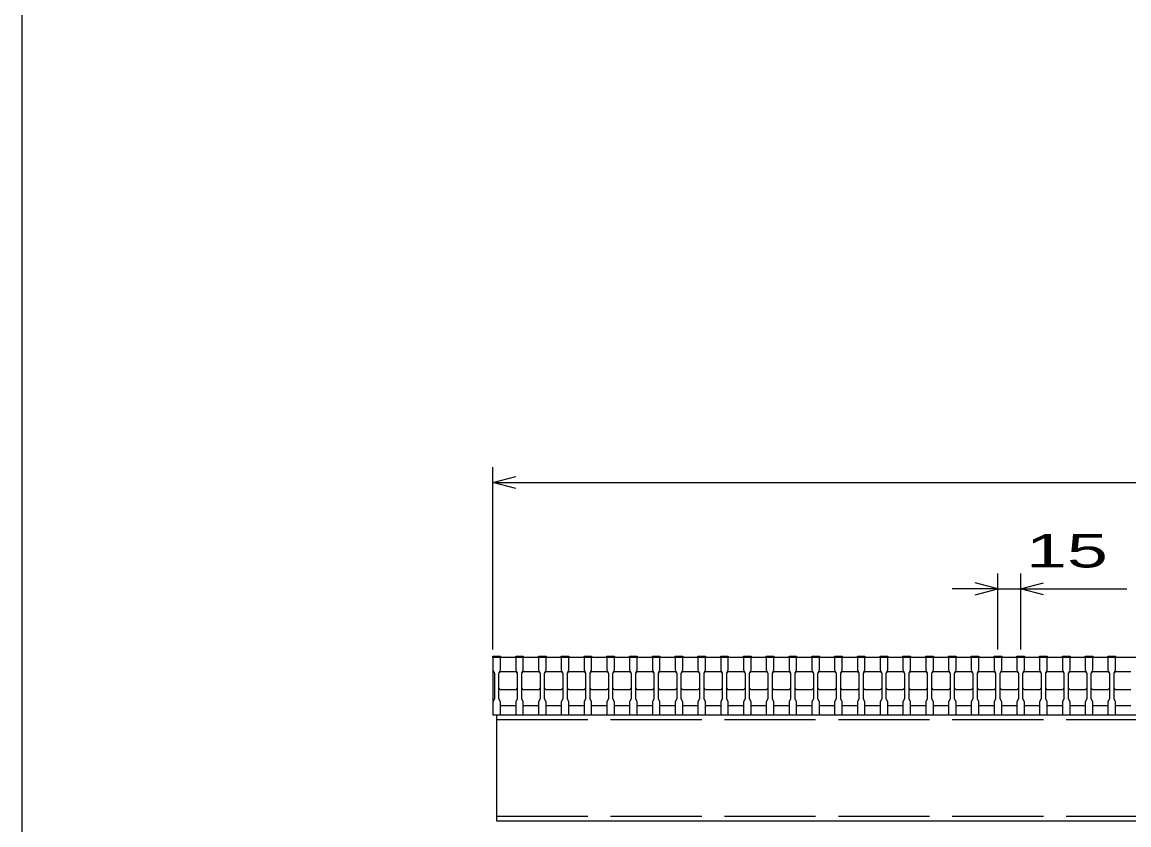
# Model space of a CAD drawing. Units: millimetres, scale not verified. Extents: x -1820 to 1731, y -1282 to 1054.
# Drawn here: x -1729 to -1000, y -653 to -124 of the extents above; entities that cross this region are included whole.
import ezdxf
from ezdxf.enums import TextEntityAlignment as Align

# ---------------------------------------------------------------- set-up
doc = ezdxf.new("R2010")
doc.units = ezdxf.units.MM
doc.header["$LTSCALE"] = 10
doc.linetypes.add('DASHED', pattern=[7.5, 6, -1.5])
for name, color, linetype, lineweight in [('0_2', 150, 'Continuous', 25), ('16', 3, 'Continuous', 25), ('22', 4, 'Continuous', 25)]:
    doc.layers.add(name, color=color, linetype=linetype, lineweight=lineweight)
doc.styles.add('ベクトル', font='')
doc.styles.get('ベクトル').set_extended_font_data('ベクトル')

msp = doc.modelspace()

# ---------------------------------------------------------------- linework, layer by layer
at = {"layer": '0_2'}
msp.add_line((-1729, -1146.5), (-1729, 1053.5), dxfattribs=at)
at = {"layer": '16'}
for p, q in [((-1419, -542.5), (-1419, -541.8)), ((-1419, -541.8), (-1414, -541.8)), ((-1419, -542.5), (-1419, -551)), ((-1414, -542.5), (-1419, -542.5)), ((-1419, -542.5), (-1419, -574.5)), ((-1419, -542.5), (-424, -542.5)), ((-1414, -541.8), (-1414, -542.5)), ((-1414, -551), (-1414, -542.5)), ((-1404, -542.5), (-1404, -541.8)), ((-1404, -541.8), (-1399, -541.8)), ((-1404, -542.5), (-1404, -551)), ((-1399, -542.5), (-1404, -542.5)), ((-1399, -541.8), (-1399, -542.5)), ((-1399, -551), (-1399, -542.5)), ((-1389, -542.5), (-1389, -541.8)), ((-1389, -541.8), (-1384, -541.8)), ((-1389, -542.5), (-1389, -551)), ((-1384, -542.5), (-1389, -542.5)), ((-1384, -541.8), (-1384, -542.5)), ((-1384, -551), (-1384, -542.5)), ((-1374, -542.5), (-1374, -541.8)), ((-1374, -541.8), (-1369, -541.8)), ((-1374, -542.5), (-1374, -551)), ((-1369, -542.5), (-1374, -542.5)), ((-1369, -541.8), (-1369, -542.5)), ((-1369, -551), (-1369, -542.5)), ((-1359, -542.5), (-1359, -541.8)), ((-1359, -541.8), (-1354, -541.8)), ((-1359, -542.5), (-1359, -551)), ((-1354, -542.5), (-1359, -542.5)), ((-1354, -541.8), (-1354, -542.5)), ((-1354, -551), (-1354, -542.5)), ((-1344, -542.5), (-1344, -541.8)), ((-1344, -541.8), (-1339, -541.8)), ((-1344, -542.5), (-1344, -551)), ((-1339, -542.5), (-1344, -542.5)), ((-1339, -541.8), (-1339, -542.5)), ((-1339, -551), (-1339, -542.5)), ((-1329, -542.5), (-1329, -541.8)), ((-1329, -541.8), (-1324, -541.8)), ((-1329, -542.5), (-1329, -551)), ((-1324, -542.5), (-1329, -542.5)), ((-1324, -541.8), (-1324, -542.5)), ((-1324, -551), (-1324, -542.5)), ((-1314, -542.5), (-1314, -541.8)), ((-1314, -541.8), (-1309, -541.8)), ((-1314, -542.5), (-1314, -551)), ((-1309, -542.5), (-1314, -542.5)), ((-1309, -541.8), (-1309, -542.5)), ((-1309, -551), (-1309, -542.5)), ((-1299, -542.5), (-1299, -541.8)), ((-1299, -541.8), (-1294, -541.8)), ((-1299, -542.5), (-1299, -551)), ((-1294, -542.5), (-1299, -542.5)), ((-1294, -541.8), (-1294, -542.5)), ((-1294, -551), (-1294, -542.5)), ((-1284, -542.5), (-1284, -541.8)), ((-1284, -541.8), (-1279, -541.8)), ((-1284, -542.5), (-1284, -551)), ((-1279, -542.5), (-1284, -542.5)), ((-1279, -541.8), (-1279, -542.5)), ((-1279, -551), (-1279, -542.5)), ((-1269, -542.5), (-1269, -541.8)), ((-1269, -541.8), (-1264, -541.8)), ((-1269, -542.5), (-1269, -551)), ((-1264, -542.5), (-1269, -542.5)), ((-1264, -541.8), (-1264, -542.5)), ((-1264, -551), (-1264, -542.5)), ((-1254, -542.5), (-1254, -541.8)), ((-1254, -541.8), (-1249, -541.8)), ((-1254, -542.5), (-1254, -551)), ((-1249, -542.5), (-1254, -542.5)), ((-1249, -541.8), (-1249, -542.5)), ((-1249, -551), (-1249, -542.5)), ((-1239, -542.5), (-1239, -541.8)), ((-1239, -541.8), (-1234, -541.8)), ((-1239, -542.5), (-1239, -551)), ((-1234, -542.5), (-1239, -542.5)), ((-1234, -541.8), (-1234, -542.5)), ((-1234, -551), (-1234, -542.5)), ((-1224, -542.5), (-1224, -541.8)), ((-1224, -541.8), (-1219, -541.8)), ((-1224, -542.5), (-1224, -551)), ((-1219, -542.5), (-1224, -542.5)), ((-1219, -541.8), (-1219, -542.5)), ((-1219, -551), (-1219, -542.5)), ((-1209, -542.5), (-1209, -541.8)), ((-1209, -541.8), (-1204, -541.8)), ((-1209, -542.5), (-1209, -551)), ((-1204, -542.5), (-1209, -542.5)), ((-1204, -541.8), (-1204, -542.5)), ((-1204, -551), (-1204, -542.5)), ((-1194, -542.5), (-1194, -541.8)), ((-1194, -541.8), (-1189, -541.8)), ((-1194, -542.5), (-1194, -551)), ((-1189, -542.5), (-1194, -542.5)), ((-1189, -541.8), (-1189, -542.5)), ((-1189, -551), (-1189, -542.5)), ((-1179, -542.5), (-1179, -541.8)), ((-1179, -541.8), (-1174, -541.8)), ((-1179, -542.5), (-1179, -551)), ((-1174, -542.5), (-1179, -542.5)), ((-1174, -541.8), (-1174, -542.5)), ((-1174, -551), (-1174, -542.5)), ((-1164, -542.5), (-1164, -541.8)), ((-1164, -541.8), (-1159, -541.8)), ((-1164, -542.5), (-1164, -551)), ((-1159, -542.5), (-1164, -542.5)), ((-1159, -541.8), (-1159, -542.5)), ((-1159, -551), (-1159, -542.5)), ((-1149, -542.5), (-1149, -541.8)), ((-1149, -541.8), (-1144, -541.8)), ((-1149, -542.5), (-1149, -551)), ((-1144, -542.5), (-1149, -542.5)), ((-1144, -541.8), (-1144, -542.5)), ((-1144, -551), (-1144, -542.5)), ((-1134, -542.5), (-1134, -541.8)), ((-1134, -541.8), (-1129, -541.8)), ((-1134, -542.5), (-1134, -551)), ((-1129, -542.5), (-1134, -542.5)), ((-1129, -541.8), (-1129, -542.5)), ((-1129, -551), (-1129, -542.5)), ((-1119, -542.5), (-1119, -541.8)), ((-1119, -541.8), (-1114, -541.8)), ((-1119, -542.5), (-1119, -551)), ((-1114, -542.5), (-1119, -542.5)), ((-1114, -541.8), (-1114, -542.5)), ((-1114, -551), (-1114, -542.5)), ((-1104, -542.5), (-1104, -541.8)), ((-1104, -541.8), (-1099, -541.8)), ((-1104, -542.5), (-1104, -551)), ((-1099, -542.5), (-1104, -542.5)), ((-1099, -541.8), (-1099, -542.5)), ((-1099, -551), (-1099, -542.5)), ((-1089, -542.5), (-1089, -541.8)), ((-1089, -541.8), (-1084, -541.8)), ((-1089, -542.5), (-1089, -551)), ((-1084, -542.5), (-1089, -542.5)), ((-1084, -541.8), (-1084, -542.5)), ((-1084, -551), (-1084, -542.5)), ((-1074, -542.5), (-1074, -541.8)), ((-1074, -541.8), (-1069, -541.8)), ((-1074, -542.5), (-1074, -551)), ((-1069, -542.5), (-1074, -542.5)), ((-1069, -541.8), (-1069, -542.5)), ((-1069, -551), (-1069, -542.5)), ((-1059, -542.5), (-1059, -541.8)), ((-1059, -541.8), (-1054, -541.8)), ((-1059, -542.5), (-1059, -551)), ((-1054, -542.5), (-1059, -542.5)), ((-1054, -541.8), (-1054, -542.5)), ((-1054, -551), (-1054, -542.5)), ((-1044, -542.5), (-1044, -541.8)), ((-1044, -541.8), (-1039, -541.8)), ((-1044, -542.5), (-1044, -551)), ((-1039, -542.5), (-1044, -542.5)), ((-1039, -541.8), (-1039, -542.5)), ((-1039, -551), (-1039, -542.5)), ((-1029, -542.5), (-1029, -541.8)), ((-1029, -541.8), (-1024, -541.8)), ((-1029, -542.5), (-1029, -551)), ((-1024, -542.5), (-1029, -542.5)), ((-1024, -541.8), (-1024, -542.5)), ((-1024, -551), (-1024, -542.5)), ((-1014, -542.5), (-1014, -541.8)), ((-1014, -541.8), (-1009, -541.8)), ((-1014, -542.5), (-1014, -551)), ((-1009, -542.5), (-1014, -542.5)), ((-1009, -541.8), (-1009, -542.5)), ((-1009, -551), (-1009, -542.5)), ((-1419, -551), (-1418, -553)), ((-1418, -553), (-1418, -570)), ((-1415, -553), (-1414, -551)), ((-1415, -553), (-1414, -552)), ((-1415, -570), (-1415, -553)), ((-1414, -552), (-1404, -552)), ((-1404, -551), (-1403, -553)), ((-1404, -552), (-1403, -553)), ((-1403, -553), (-1403, -570)), ((-1400, -553), (-1399, -551)), ((-1400, -553), (-1399, -552)), ((-1400, -570), (-1400, -553)), ((-1399, -552), (-1389, -552)), ((-1389, -551), (-1388, -553)), ((-1389, -552), (-1388, -553)), ((-1388, -553), (-1388, -570)), ((-1385, -553), (-1384, -551)), ((-1385, -553), (-1384, -552)), ((-1385, -570), (-1385, -553)), ((-1384, -552), (-1374, -552)), ((-1374, -551), (-1373, -553)), ((-1374, -552), (-1373, -553)), ((-1373, -553), (-1373, -570)), ((-1370, -553), (-1369, -551)), ((-1370, -553), (-1369, -552)), ((-1370, -570), (-1370, -553)), ((-1369, -552), (-1359, -552)), ((-1359, -551), (-1358, -553)), ((-1359, -552), (-1358, -553)), ((-1358, -553), (-1358, -570)), ((-1355, -553), (-1354, -551)), ((-1355, -553), (-1354, -552)), ((-1355, -570), (-1355, -553)), ((-1354, -552), (-1344, -552)), ((-1344, -551), (-1343, -553)), ((-1344, -552), (-1343, -553)), ((-1343, -553), (-1343, -570)), ((-1340, -553), (-1339, -551)), ((-1340, -553), (-1339, -552)), ((-1340, -570), (-1340, -553)), ((-1339, -552), (-1329, -552)), ((-1329, -551), (-1328, -553)), ((-1329, -552), (-1328, -553)), ((-1328, -553), (-1328, -570)), ((-1325, -553), (-1324, -551)), ((-1325, -553), (-1324, -552)), ((-1325, -570), (-1325, -553)), ((-1324, -552), (-1314, -552)), ((-1314, -551), (-1313, -553)), ((-1314, -552), (-1313, -553)), ((-1313, -553), (-1313, -570)), ((-1310, -553), (-1309, -551)), ((-1310, -553), (-1309, -552)), ((-1310, -570), (-1310, -553)), ((-1309, -552), (-1299, -552)), ((-1299, -551), (-1298, -553)), ((-1299, -552), (-1298, -553)), ((-1298, -553), (-1298, -570)), ((-1295, -553), (-1294, -551)), ((-1295, -553), (-1294, -552)), ((-1295, -570), (-1295, -553)), ((-1294, -552), (-1284, -552)), ((-1284, -551), (-1283, -553)), ((-1284, -552), (-1283, -553)), ((-1283, -553), (-1283, -570)), ((-1280, -553), (-1279, -551)), ((-1280, -553), (-1279, -552)), ((-1280, -570), (-1280, -553)), ((-1279, -552), (-1269, -552)), ((-1269, -551), (-1268, -553)), ((-1269, -552), (-1268, -553)), ((-1268, -553), (-1268, -570)), ((-1265, -553), (-1264, -551)), ((-1265, -553), (-1264, -552)), ((-1265, -570), (-1265, -553)), ((-1264, -552), (-1254, -552)), ((-1254, -551), (-1253, -553)), ((-1254, -552), (-1253, -553)), ((-1253, -553), (-1253, -570)), ((-1250, -553), (-1249, -551)), ((-1250, -553), (-1249, -552)), ((-1250, -570), (-1250, -553)), ((-1249, -552), (-1239, -552)), ((-1239, -551), (-1238, -553)), ((-1239, -552), (-1238, -553)), ((-1238, -553), (-1238, -570)), ((-1235, -553), (-1234, -551)), ((-1235, -553), (-1234, -552)), ((-1235, -570), (-1235, -553)), ((-1234, -552), (-1224, -552)), ((-1224, -551), (-1223, -553)), ((-1224, -552), (-1223, -553)), ((-1223, -553), (-1223, -570)), ((-1220, -553), (-1219, -551)), ((-1220, -553), (-1219, -552)), ((-1220, -570), (-1220, -553)), ((-1219, -552), (-1209, -552)), ((-1209, -551), (-1208, -553)), ((-1209, -552), (-1208, -553)), ((-1208, -553), (-1208, -570)), ((-1205, -553), (-1204, -551)), ((-1205, -553), (-1204, -552)), ((-1205, -570), (-1205, -553)), ((-1204, -552), (-1194, -552)), ((-1194, -551), (-1193, -553)), ((-1194, -552), (-1193, -553)), ((-1193, -553), (-1193, -570)), ((-1190, -553), (-1189, -551)), ((-1190, -553), (-1189, -552)), ((-1190, -570), (-1190, -553)), ((-1189, -552), (-1179, -552)), ((-1179, -551), (-1178, -553)), ((-1179, -552), (-1178, -553)), ((-1178, -553), (-1178, -570)), ((-1175, -553), (-1174, -551)), ((-1175, -553), (-1174, -552)), ((-1175, -570), (-1175, -553)), ((-1174, -552), (-1164, -552)), ((-1164, -551), (-1163, -553)), ((-1164, -552), (-1163, -553)), ((-1163, -553), (-1163, -570)), ((-1160, -553), (-1159, -551)), ((-1160, -553), (-1159, -552)), ((-1160, -570), (-1160, -553)), ((-1159, -552), (-1149, -552)), ((-1149, -551), (-1148, -553)), ((-1149, -552), (-1148, -553)), ((-1148, -553), (-1148, -570)), ((-1145, -553), (-1144, -551)), ((-1145, -553), (-1144, -552)), ((-1145, -570), (-1145, -553)), ((-1144, -552), (-1134, -552)), ((-1134, -551), (-1133, -553)), ((-1134, -552), (-1133, -553)), ((-1133, -553), (-1133, -570)), ((-1130, -553), (-1129, -551)), ((-1130, -553), (-1129, -552)), ((-1130, -570), (-1130, -553)), ((-1129, -552), (-1119, -552)), ((-1119, -551), (-1118, -553)), ((-1119, -552), (-1118, -553)), ((-1118, -553), (-1118, -570)), ((-1115, -553), (-1114, -551)), ((-1115, -553), (-1114, -552)), ((-1115, -570), (-1115, -553)), ((-1114, -552), (-1104, -552)), ((-1104, -551), (-1103, -553)), ((-1104, -552), (-1103, -553)), ((-1103, -553), (-1103, -570)), ((-1100, -553), (-1099, -551)), ((-1100, -553), (-1099, -552)), ((-1100, -570), (-1100, -553)), ((-1099, -552), (-1089, -552)), ((-1089, -551), (-1088, -553)), ((-1089, -552), (-1088, -553)), ((-1088, -553), (-1088, -570)), ((-1085, -553), (-1084, -551)), ((-1085, -553), (-1084, -552)), ((-1085, -570), (-1085, -553)), ((-1084, -552), (-1074, -552)), ((-1074, -551), (-1073, -553)), ((-1074, -552), (-1073, -553)), ((-1073, -553), (-1073, -570)), ((-1070, -553), (-1069, -551)), ((-1070, -553), (-1069, -552)), ((-1070, -570), (-1070, -553)), ((-1069, -552), (-1059, -552)), ((-1059, -551), (-1058, -553)), ((-1059, -552), (-1058, -553)), ((-1058, -553), (-1058, -570)), ((-1055, -553), (-1054, -551)), ((-1055, -553), (-1054, -552)), ((-1055, -570), (-1055, -553)), ((-1054, -552), (-1044, -552)), ((-1044, -551), (-1043, -553)), ((-1044, -552), (-1043, -553)), ((-1043, -553), (-1043, -570)), ((-1040, -553), (-1039, -551)), ((-1040, -553), (-1039, -552)), ((-1040, -570), (-1040, -553)), ((-1039, -552), (-1029, -552)), ((-1029, -551), (-1028, -553)), ((-1029, -552), (-1028, -553)), ((-1028, -553), (-1028, -570)), ((-1025, -553), (-1024, -551)), ((-1025, -553), (-1024, -552)), ((-1025, -570), (-1025, -553)), ((-1024, -552), (-1014, -552)), ((-1014, -551), (-1013, -553)), ((-1014, -552), (-1013, -553)), ((-1013, -553), (-1013, -570)), ((-1010, -553), (-1009, -551)), ((-1010, -553), (-1009, -552)), ((-1010, -570), (-1010, -553)), ((-1009, -552), (-999, -552)), ((-1414, -564), (-1415, -563)), ((-1404, -564), (-1414, -564)), ((-1403, -563), (-1404, -564)), ((-1399, -564), (-1400, -563)), ((-1389, -564), (-1399, -564)), ((-1388, -563), (-1389, -564)), ((-1384, -564), (-1385, -563)), ((-1374, -564), (-1384, -564)), ((-1373, -563), (-1374, -564)), ((-1369, -564), (-1370, -563)), ((-1359, -564), (-1369, -564)), ((-1358, -563), (-1359, -564)), ((-1354, -564), (-1355, -563)), ((-1344, -564), (-1354, -564)), ((-1343, -563), (-1344, -564)), ((-1339, -564), (-1340, -563)), ((-1329, -564), (-1339, -564)), ((-1328, -563), (-1329, -564)), ((-1324, -564), (-1325, -563)), ((-1314, -564), (-1324, -564)), ((-1313, -563), (-1314, -564)), ((-1309, -564), (-1310, -563)), ((-1299, -564), (-1309, -564)), ((-1298, -563), (-1299, -564)), ((-1294, -564), (-1295, -563)), ((-1284, -564), (-1294, -564)), ((-1283, -563), (-1284, -564)), ((-1279, -564), (-1280, -563)), ((-1269, -564), (-1279, -564)), ((-1268, -563), (-1269, -564)), ((-1264, -564), (-1265, -563)), ((-1254, -564), (-1264, -564)), ((-1253, -563), (-1254, -564)), ((-1249, -564), (-1250, -563)), ((-1239, -564), (-1249, -564)), ((-1238, -563), (-1239, -564)), ((-1234, -564), (-1235, -563)), ((-1224, -564), (-1234, -564)), ((-1223, -563), (-1224, -564)), ((-1219, -564), (-1220, -563)), ((-1209, -564), (-1219, -564)), ((-1208, -563), (-1209, -564)), ((-1204, -564), (-1205, -563)), ((-1194, -564), (-1204, -564)), ((-1193, -563), (-1194, -564)), ((-1189, -564), (-1190, -563)), ((-1179, -564), (-1189, -564)), ((-1178, -563), (-1179, -564)), ((-1174, -564), (-1175, -563)), ((-1164, -564), (-1174, -564)), ((-1163, -563), (-1164, -564)), ((-1159, -564), (-1160, -563)), ((-1149, -564), (-1159, -564)), ((-1148, -563), (-1149, -564)), ((-1144, -564), (-1145, -563)), ((-1134, -564), (-1144, -564)), ((-1133, -563), (-1134, -564)), ((-1129, -564), (-1130, -563)), ((-1119, -564), (-1129, -564)), ((-1118, -563), (-1119, -564)), ((-1114, -564), (-1115, -563)), ((-1104, -564), (-1114, -564)), ((-1103, -563), (-1104, -564)), ((-1099, -564), (-1100, -563)), ((-1089, -564), (-1099, -564)), ((-1088, -563), (-1089, -564)), ((-1084, -564), (-1085, -563)), ((-1074, -564), (-1084, -564)), ((-1073, -563), (-1074, -564)), ((-1069, -564), (-1070, -563)), ((-1059, -564), (-1069, -564)), ((-1058, -563), (-1059, -564)), ((-1054, -564), (-1055, -563)), ((-1044, -564), (-1054, -564)), ((-1043, -563), (-1044, -564)), ((-1039, -564), (-1040, -563)), ((-1029, -564), (-1039, -564)), ((-1028, -563), (-1029, -564)), ((-1024, -564), (-1025, -563)), ((-1014, -564), (-1024, -564)), ((-1013, -563), (-1014, -564)), ((-1009, -564), (-1010, -563)), ((-999, -564), (-1009, -564)), ((-1418, -570), (-1419, -572)), ((-1419, -572), (-1419, -580.5)), ((-1414, -572), (-1415, -570)), ((-1414, -580.5), (-1414, -572)), ((-1414, -574.5), (-1404, -574.5)), ((-1403, -570), (-1404, -572)), ((-1404, -572), (-1404, -580.5)), ((-1399, -572), (-1400, -570)), ((-1399, -580.5), (-1399, -572)), ((-1399, -574.5), (-1389, -574.5)), ((-1388, -570), (-1389, -572)), ((-1389, -572), (-1389, -580.5)), ((-1384, -572), (-1385, -570)), ((-1384, -580.5), (-1384, -572)), ((-1384, -574.5), (-1374, -574.5)), ((-1373, -570), (-1374, -572)), ((-1374, -572), (-1374, -580.5)), ((-1369, -572), (-1370, -570)), ((-1369, -580.5), (-1369, -572)), ((-1369, -574.5), (-1359, -574.5)), ((-1358, -570), (-1359, -572)), ((-1359, -572), (-1359, -580.5)), ((-1354, -572), (-1355, -570)), ((-1354, -580.5), (-1354, -572)), ((-1354, -574.5), (-1344, -574.5)), ((-1343, -570), (-1344, -572)), ((-1344, -572), (-1344, -580.5)), ((-1339, -572), (-1340, -570)), ((-1339, -580.5), (-1339, -572)), ((-1339, -574.5), (-1329, -574.5)), ((-1328, -570), (-1329, -572)), ((-1329, -572), (-1329, -580.5)), ((-1324, -572), (-1325, -570)), ((-1324, -580.5), (-1324, -572)), ((-1324, -574.5), (-1314, -574.5)), ((-1313, -570), (-1314, -572)), ((-1314, -572), (-1314, -580.5)), ((-1309, -572), (-1310, -570)), ((-1309, -580.5), (-1309, -572)), ((-1309, -574.5), (-1299, -574.5)), ((-1298, -570), (-1299, -572)), ((-1299, -572), (-1299, -580.5)), ((-1294, -572), (-1295, -570)), ((-1294, -580.5), (-1294, -572)), ((-1294, -574.5), (-1284, -574.5)), ((-1283, -570), (-1284, -572)), ((-1284, -572), (-1284, -580.5)), ((-1279, -572), (-1280, -570)), ((-1279, -580.5), (-1279, -572)), ((-1279, -574.5), (-1269, -574.5)), ((-1268, -570), (-1269, -572)), ((-1269, -572), (-1269, -580.5)), ((-1264, -572), (-1265, -570)), ((-1264, -580.5), (-1264, -572)), ((-1264, -574.5), (-1254, -574.5)), ((-1253, -570), (-1254, -572)), ((-1254, -572), (-1254, -580.5)), ((-1249, -572), (-1250, -570)), ((-1249, -580.5), (-1249, -572)), ((-1249, -574.5), (-1239, -574.5)), ((-1238, -570), (-1239, -572)), ((-1239, -572), (-1239, -580.5)), ((-1234, -572), (-1235, -570)), ((-1234, -580.5), (-1234, -572)), ((-1234, -574.5), (-1224, -574.5)), ((-1223, -570), (-1224, -572)), ((-1224, -572), (-1224, -580.5)), ((-1219, -572), (-1220, -570)), ((-1219, -580.5), (-1219, -572)), ((-1219, -574.5), (-1209, -574.5)), ((-1208, -570), (-1209, -572)), ((-1209, -572), (-1209, -580.5)), ((-1204, -572), (-1205, -570)), ((-1204, -580.5), (-1204, -572)), ((-1204, -574.5), (-1194, -574.5)), ((-1193, -570), (-1194, -572)), ((-1194, -572), (-1194, -580.5)), ((-1189, -572), (-1190, -570)), ((-1189, -580.5), (-1189, -572)), ((-1189, -574.5), (-1179, -574.5)), ((-1178, -570), (-1179, -572)), ((-1179, -572), (-1179, -580.5)), ((-1174, -572), (-1175, -570)), ((-1174, -580.5), (-1174, -572)), ((-1174, -574.5), (-1164, -574.5)), ((-1163, -570), (-1164, -572)), ((-1164, -572), (-1164, -580.5)), ((-1159, -572), (-1160, -570)), ((-1159, -580.5), (-1159, -572)), ((-1159, -574.5), (-1149, -574.5)), ((-1148, -570), (-1149, -572)), ((-1149, -572), (-1149, -580.5)), ((-1144, -572), (-1145, -570)), ((-1144, -580.5), (-1144, -572)), ((-1144, -574.5), (-1134, -574.5)), ((-1133, -570), (-1134, -572)), ((-1134, -572), (-1134, -580.5)), ((-1129, -572), (-1130, -570)), ((-1129, -580.5), (-1129, -572)), ((-1129, -574.5), (-1119, -574.5)), ((-1118, -570), (-1119, -572)), ((-1119, -572), (-1119, -580.5)), ((-1114, -572), (-1115, -570)), ((-1114, -580.5), (-1114, -572)), ((-1114, -574.5), (-1104, -574.5)), ((-1103, -570), (-1104, -572)), ((-1104, -572), (-1104, -580.5)), ((-1099, -572), (-1100, -570)), ((-1099, -580.5), (-1099, -572)), ((-1099, -574.5), (-1089, -574.5)), ((-1088, -570), (-1089, -572)), ((-1089, -572), (-1089, -580.5)), ((-1084, -572), (-1085, -570)), ((-1084, -580.5), (-1084, -572)), ((-1084, -574.5), (-1074, -574.5)), ((-1073, -570), (-1074, -572)), ((-1074, -572), (-1074, -580.5)), ((-1069, -572), (-1070, -570)), ((-1069, -580.5), (-1069, -572)), ((-1069, -574.5), (-1059, -574.5)), ((-1058, -570), (-1059, -572)), ((-1059, -572), (-1059, -580.5)), ((-1054, -572), (-1055, -570)), ((-1054, -580.5), (-1054, -572)), ((-1054, -574.5), (-1044, -574.5)), ((-1043, -570), (-1044, -572)), ((-1044, -572), (-1044, -580.5)), ((-1039, -572), (-1040, -570)), ((-1039, -580.5), (-1039, -572)), ((-1039, -574.5), (-1029, -574.5)), ((-1028, -570), (-1029, -572)), ((-1029, -572), (-1029, -580.5)), ((-1024, -572), (-1025, -570)), ((-1024, -580.5), (-1024, -572)), ((-1024, -574.5), (-1014, -574.5)), ((-1013, -570), (-1014, -572)), ((-1014, -572), (-1014, -580.5)), ((-1009, -572), (-1010, -570)), ((-1009, -580.5), (-1009, -572)), ((-1009, -574.5), (-999, -574.5)), ((-1419, -580.5), (-1414, -580.5)), ((-1416.5, -580.5), (-426.5, -580.5)), ((-1416.5, -650.5), (-1416.5, -580.5)), ((-1404, -580.5), (-1399, -580.5)), ((-1389, -580.5), (-1384, -580.5)), ((-1374, -580.5), (-1369, -580.5)), ((-1359, -580.5), (-1354, -580.5)), ((-1344, -580.5), (-1339, -580.5)), ((-1329, -580.5), (-1324, -580.5)), ((-1314, -580.5), (-1309, -580.5)), ((-1299, -580.5), (-1294, -580.5)), ((-1284, -580.5), (-1279, -580.5)), ((-1269, -580.5), (-1264, -580.5)), ((-1254, -580.5), (-1249, -580.5)), ((-1239, -580.5), (-1234, -580.5)), ((-1224, -580.5), (-1219, -580.5)), ((-1209, -580.5), (-1204, -580.5)), ((-1194, -580.5), (-1189, -580.5)), ((-1179, -580.5), (-1174, -580.5)), ((-1164, -580.5), (-1159, -580.5)), ((-1149, -580.5), (-1144, -580.5)), ((-1134, -580.5), (-1129, -580.5)), ((-1119, -580.5), (-1114, -580.5)), ((-1104, -580.5), (-1099, -580.5)), ((-1089, -580.5), (-1084, -580.5)), ((-1074, -580.5), (-1069, -580.5)), ((-1059, -580.5), (-1054, -580.5)), ((-1044, -580.5), (-1039, -580.5)), ((-1029, -580.5), (-1024, -580.5)), ((-1014, -580.5), (-1009, -580.5)), ((-426.5, -650.5), (-1416.5, -650.5))]:
    msp.add_line(p, q, dxfattribs=at)
at = {"layer": '16', "linetype": 'DASHED'}
for p, q in [((-1416.5, -583.7), (-426.5, -583.7)), ((-1416.5, -647.3), (-426.5, -647.3))]:
    msp.add_line(p, q, dxfattribs=at)
at = {"layer": '22'}
for p, q in [((-1419, -537.5), (-1419, -417.5)), ((-1419, -427.5), (-1404, -423.5)), ((-1404, -431.5), (-1419, -427.5)), ((-1419, -427.5), (-424, -427.5)), ((-1086.5, -537.5), (-1086.5, -487.5)), ((-1071.5, -487.5), (-1071.5, -537.5)), ((-1086.5, -497.5), (-1101.5, -493.5)), ((-1071.5, -497.5), (-1056.5, -493.5)), ((-1086.5, -497.5), (-1116.5, -497.5)), ((-1101.5, -501.5), (-1086.5, -497.5)), ((-1086.5, -497.5), (-1071.5, -497.5)), ((-1056.5, -501.5), (-1071.5, -497.5)), ((-1071.5, -497.5), (-1001.5, -497.5))]:
    msp.add_line(p, q, dxfattribs=at)

# ---------------------------------------------------------------- texts
at = {"layer": '22', "color": 2, "style": 'ベクトル', "width": 1.65}
msp.add_text(' 15 ', height=21.99, dxfattribs=at).set_placement((-1081.5, -472.5), align=Align.MIDDLE_LEFT)

doc.saveas('drawing.dxf')
